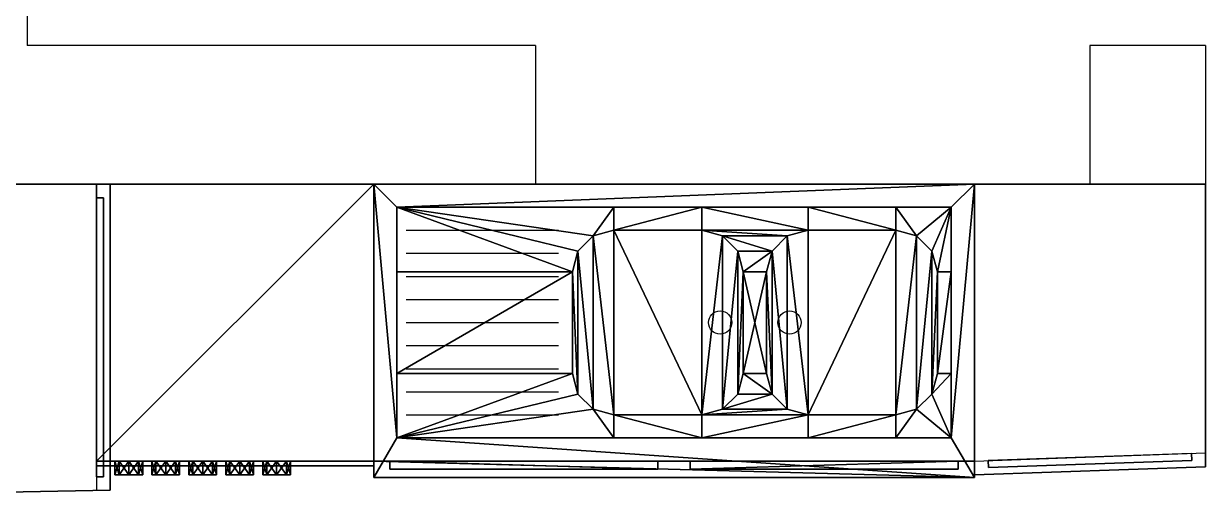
# Model space of a CAD drawing. Header units: metres. Extents: x -12 to 153, y -1 to 62.
# Drawn here: x -6.498 to -3.94, y 57.217 to 58.243 of the extents above; entities that cross this region are included whole.
import ezdxf

# ---------------------------------------------------------------- set-up
doc = ezdxf.new("R2010")
doc.units = ezdxf.units.M
doc.header["$LTSCALE"] = 0.018
for name, color, linetype in [('3DFLOOR', 3, 'Continuous'), ('3DKITBATH', 3, 'Continuous'), ('FLOOR', 3, 'Continuous'), ('LAYER-ON', 4, 'Continuous')]:
    doc.layers.add(name, color=color, linetype=linetype)

# ---------------------------------------------------------------- blocks, each defined once
blk = doc.blocks.new('cwcb390')
at = {"layer": '3DKITBATH', "color": 192}
for p, q in [((0.07, -0.1, 1.001), (0.4, -0.1, 1.001)), ((0.07, -0.15, 1.001), (0.4, -0.15, 1.001)), ((0.07, -0.2, 1.001), (0.4, -0.2, 1.001)), ((0.07, -0.25, 1.001), (0.4, -0.25, 1.001)), ((0.07, -0.3, 1.001), (0.4, -0.3, 1.001)), ((0.07, -0.35, 1.001), (0.4, -0.35, 1.001)), ((0.07, -0.4, 1.001), (0.4, -0.4, 1.001)), ((0.07, -0.45, 1.001), (0.4, -0.45, 1.001)), ((0.07, -0.5, 1.001), (0.4, -0.5, 1.001))]:
    blk.add_line(p, q, dxfattribs=at)
at = {"layer": '3DKITBATH', "color": 210}
for centre in [(0.7499, -0.3, 0.8023), (0.9001, -0.3, 0.8023)]:
    blk.add_circle(centre, 0.0252, dxfattribs=at)
at = {"layer": '3DKITBATH', "color": 239}
mesh = blk.add_polyface(dxfattribs=at)
corners = [(0, 0, 0.9647), (0, 0), (0, -0.6, 0.9647), (0, -0.6), (1.3, 0), (1.3, 0, 0.9647), (1.3, -0.6, 0.9647), (1.3, -0.6)]
mesh.append_faces([[corners[k] for k in face] for face in [(4, 1, 0, 0), (0, 5, 4, 4), (1, 3, 2, 2), (2, 0, 1, 1), (3, 7, 6, 6), (6, 2, 3, 3), (7, 4, 5, 5), (5, 6, 7, 7)]], dxfattribs={"vtx2": -1, "vtx3": -1, "color": 239})
at = {"layer": '3DKITBATH', "color": 225}
mesh = blk.add_polyface(dxfattribs=at)
corners = [(1.3, -0.6, 0.9647), (0, -0.6, 0.9647), (1.25, -0.55, 1), (1.25, -0.05, 1), (0.05, -0.05, 1), (0.05, -0.55, 1), (0, 0, 0.9647), (0, 0, 1), (1.3, 0, 0.9647), (1.3, 0, 1), (1.3, -0.6353, 1), (0, -0.6353, 1), (0, -0.6353, 0.9647), (1.3, -0.6353, 0.9647)]
mesh.append_faces([[corners[k] for k in face] for face in [(7, 4, 9, 9), (3, 9, 4, 4), (4, 7, 5, 5), (11, 5, 7, 7)]], dxfattribs={"vtx0": -1, "vtx1": -1, "vtx2": -1, "color": 225})
mesh.append_faces([[corners[k] for k in face] for face in [(8, 7, 9, 9)]], dxfattribs={"vtx0": -1, "vtx2": -1, "color": 225})
mesh.append_faces([[corners[k] for k in face] for face in [(9, 3, 2, 2), (2, 10, 9, 9), (5, 11, 10, 10), (10, 2, 5, 5)]], dxfattribs={"vtx0": -1, "vtx2": -1, "vtx3": -1, "color": 225})
mesh.append_faces([[corners[k] for k in face] for face in [(11, 7, 12, 12), (6, 12, 7, 7), (6, 7, 8, 8)]], dxfattribs={"vtx1": -1, "vtx2": -1, "color": 225})
mesh.append_faces([[corners[k] for k in face] for face in [(1, 12, 13, 13), (13, 0, 1, 1), (13, 8, 9, 9), (9, 10, 13, 13), (13, 10, 11, 11), (11, 12, 13, 13)]], dxfattribs={"vtx2": -1, "vtx3": -1, "color": 225})
at = {"layer": '3DKITBATH', "color": 192}
mesh = blk.add_polyface(dxfattribs=at)
corners = [(1.13, -0.05, 1), (1.13, -0.55, 1), (1.25, -0.05, 1), (1.25, -0.19, 1), (1.25, -0.55, 1), (1.25, -0.41, 1), (0.52, -0.55, 1), (0.05, -0.41, 1), (0.05, -0.55, 1), (0.52, -0.05, 1), (0.05, -0.05, 1), (0.05, -0.19, 1), (0.94, -0.55, 1), (0.71, -0.55, 1), (0.94, -0.05, 1), (0.71, -0.05, 1), (0.94, -0.5, 0.8), (0.94, -0.5, 1), (0.52, -0.5, 0.8), (0.52, -0.5, 1), (0.895, -0.4879, 0.8), (0.895, -0.4879, 1), (0.475, -0.4879, 0.8), (0.475, -0.4879, 1), (0.85, -0.41, 1), (0.8621, -0.455, 0.8), (0.85, -0.41, 0.8), (0.8621, -0.455, 1), (0.43, -0.41, 1), (0.4421, -0.455, 0.8), (0.43, -0.41, 0.8), (0.4421, -0.455, 1), (1.175, -0.4879, 1), (1.175, -0.4879, 0.8), (1.13, -0.5, 0.8), (1.13, -0.5, 1), (0.755, -0.4879, 1), (0.755, -0.4879, 0.8), (0.71, -0.5, 0.8), (0.71, -0.5, 1), (0.85, -0.19, 1), (0.85, -0.19, 0.8), (0.43, -0.19, 1), (0.43, -0.19, 0.8), (0.8621, -0.145, 1), (0.8621, -0.145, 0.8), (0.4421, -0.145, 1), (0.4421, -0.145, 0.8), (0.895, -0.1121, 1), (0.895, -0.1121, 0.8), (0.475, -0.1121, 1), (0.475, -0.1121, 0.8), (1.175, -0.1121, 1), (1.175, -0.1121, 0.8), (0.755, -0.1121, 1), (0.755, -0.1121, 0.8), (0.94, -0.1, 0.8), (1.13, -0.1, 1), (0.94, -0.1, 1), (1.13, -0.1, 0.8), (0.71, -0.1, 0.8), (0.71, -0.1, 1), (0.52, -0.1, 1), (0.52, -0.1, 0.8), (0.8, -0.19, 1), (0.7879, -0.145, 0.8), (0.8, -0.19, 0.8), (0.7879, -0.145, 1), (1.22, -0.19, 1), (1.2079, -0.145, 0.8), (1.22, -0.19, 0.8), (1.2079, -0.145, 1), (0.8, -0.41, 1), (0.8, -0.41, 0.8), (0.7879, -0.455, 0.8), (0.7879, -0.455, 1), (1.22, -0.41, 1), (1.22, -0.41, 0.8), (1.2079, -0.455, 0.8), (1.2079, -0.455, 1)]
mesh.append_faces([[corners[k] for k in face] for face in [(75, 27, 72, 72), (65, 74, 66, 66), (33, 53, 34, 34), (59, 34, 53, 53), (78, 69, 33, 33), (53, 33, 69, 69), (69, 78, 70, 70), (34, 59, 16, 16), (56, 16, 59, 59), (37, 55, 38, 38), (60, 38, 55, 55), (12, 17, 13, 13), (74, 65, 37, 37), (55, 37, 65, 65)]], dxfattribs={"vtx0": -1, "vtx1": -1, "vtx2": -1, "color": 192})
mesh.append_faces([[corners[k] for k in face] for face in [(39, 13, 17, 17), (15, 61, 58, 58)]], dxfattribs={"vtx0": -1, "vtx1": -1, "vtx2": -1, "vtx3": -1, "color": 192})
mesh.append_faces([[corners[k] for k in face] for face in [(44, 67, 64, 64), (25, 45, 41, 41), (45, 25, 20, 20), (20, 49, 45, 45), (49, 20, 16, 16), (16, 56, 49, 49), (29, 47, 43, 43), (47, 29, 22, 22), (22, 51, 47, 47), (51, 22, 18, 18), (18, 63, 51, 51), (63, 18, 38, 38), (38, 60, 63, 63), (58, 14, 15, 15)]], dxfattribs={"vtx0": -1, "vtx2": -1, "vtx3": -1, "color": 192})
mesh.append_faces([[corners[k] for k in face] for face in [(24, 72, 27, 27), (73, 66, 74, 74), (77, 70, 78, 78), (71, 52, 69, 69), (53, 69, 52, 52), (67, 54, 65, 65), (55, 65, 54, 54), (38, 18, 39, 39), (19, 39, 18, 18), (21, 17, 20, 20), (16, 20, 17, 17), (23, 19, 22, 22), (18, 22, 19, 19), (27, 21, 25, 25), (20, 25, 21, 21), (31, 23, 29, 29), (22, 29, 23, 23), (24, 27, 26, 26), (25, 26, 27, 27), (28, 31, 30, 30), (29, 30, 31, 31), (52, 57, 53, 53), (59, 53, 57, 57), (54, 61, 55, 55), (60, 55, 61, 61), (56, 59, 58, 58), (57, 58, 59, 59), (72, 64, 73, 73), (66, 73, 64, 64), (76, 68, 77, 77), (70, 77, 68, 68), (64, 67, 66, 66), (65, 66, 67, 67), (68, 71, 70, 70), (69, 70, 71, 71)]], dxfattribs={"vtx1": -1, "vtx2": -1, "color": 192})
mesh.append_faces([[corners[k] for k in face] for face in [(58, 57, 14, 14), (0, 14, 57, 57), (35, 17, 12, 12), (12, 1, 35, 35), (40, 64, 24, 24), (72, 24, 64, 64), (72, 24, 40, 40), (40, 64, 72, 72), (57, 52, 0, 0), (2, 0, 52, 52), (52, 71, 2, 2), (79, 32, 4, 4), (32, 35, 1, 1), (1, 4, 32, 32), (3, 2, 68, 68), (71, 68, 2, 2), (5, 3, 76, 76), (68, 76, 3, 3), (4, 5, 79, 79), (76, 79, 5, 5), (62, 61, 15, 15), (15, 9, 62, 62), (39, 19, 13, 13), (6, 13, 19, 19), (28, 42, 7, 7), (11, 7, 42, 42), (19, 23, 6, 6), (8, 6, 23, 23), (23, 31, 8, 8), (31, 28, 8, 8), (7, 8, 28, 28), (46, 50, 10, 10), (50, 62, 9, 9), (9, 10, 50, 50), (42, 46, 10, 10), (10, 11, 42, 42), (21, 27, 36, 36), (75, 36, 27, 27), (17, 21, 39, 39), (36, 39, 21, 21), (48, 58, 61, 61), (61, 54, 48, 48), (44, 48, 54, 54), (54, 67, 44, 44)]], dxfattribs={"vtx1": -1, "vtx2": -1, "vtx3": -1, "color": 192})
mesh.append_faces([[corners[k] for k in face] for face in [(64, 40, 44, 44), (41, 26, 25, 25), (43, 30, 29, 29), (32, 79, 78, 78), (78, 33, 32, 32), (36, 75, 74, 74), (74, 37, 36, 36), (40, 24, 26, 26), (26, 41, 40, 40), (42, 28, 30, 30), (30, 43, 42, 42), (34, 16, 17, 17), (17, 35, 34, 34), (35, 32, 33, 33), (33, 34, 35, 35), (39, 36, 37, 37), (37, 38, 39, 39), (44, 40, 41, 41), (41, 45, 44, 44), (46, 42, 43, 43), (43, 47, 46, 46), (48, 44, 45, 45), (45, 49, 48, 48), (50, 46, 47, 47), (47, 51, 50, 50), (58, 48, 49, 49), (49, 56, 58, 58), (62, 50, 51, 51), (51, 63, 62, 62), (63, 60, 61, 61), (61, 62, 63, 63), (75, 72, 73, 73), (73, 74, 75, 75), (79, 76, 77, 77), (77, 78, 79, 79)]], dxfattribs={"vtx2": -1, "vtx3": -1, "color": 192})
at = {"layer": '3DKITBATH', "color": 235}
mesh = blk.add_polyface(dxfattribs=at)
corners = [(0.0353, -0.6, 0.0706), (0.0353, -0.6176, 0.0706), (0.6147, -0.6176, 0.0706), (0.6147, -0.6, 0.0706), (0.0353, -0.6176, 0.6824), (0.6147, -0.6176, 0.6824), (0.6147, -0.6, 0.6824), (0.0353, -0.6, 0.6824)]
mesh.append_faces([[corners[k] for k in face] for face in [(5, 4, 2, 2), (1, 2, 4, 4), (1, 0, 2, 2), (3, 2, 0, 0), (4, 7, 1, 1), (0, 1, 7, 7)]], dxfattribs={"vtx1": -1, "vtx2": -1, "color": 235})
mesh.append_faces([[corners[k] for k in face] for face in [(6, 5, 2, 2), (2, 3, 6, 6), (7, 4, 5, 5), (5, 6, 7, 7)]], dxfattribs={"vtx2": -1, "vtx3": -1, "color": 235})
mesh = blk.add_polyface(dxfattribs=at)
corners = [(0.0353, -0.6, 0.7294), (0.0353, -0.6176, 0.7294), (0.0353, -0.6176, 0.9294), (0.0353, -0.6, 0.9294), (0.6147, -0.6176, 0.9294), (0.6147, -0.6176, 0.7294), (0.6147, -0.6, 0.7294), (0.6147, -0.6, 0.9294)]
mesh.append_faces([[corners[k] for k in face] for face in [(4, 2, 5, 5), (1, 5, 2, 2), (1, 0, 5, 5), (6, 5, 0, 0), (2, 3, 1, 1), (0, 1, 3, 3)]], dxfattribs={"vtx1": -1, "vtx2": -1, "color": 235})
mesh.append_faces([[corners[k] for k in face] for face in [(3, 2, 4, 4), (4, 7, 3, 3), (7, 4, 5, 5), (5, 6, 7, 7)]], dxfattribs={"vtx2": -1, "vtx3": -1, "color": 235})
mesh = blk.add_polyface(dxfattribs=at)
corners = [(1.2647, -0.6, 0.0706), (1.2647, -0.6176, 0.0706), (0.6853, -0.6176, 0.0706), (0.6853, -0.6, 0.0706), (1.2647, -0.6176, 0.6824), (0.6853, -0.6176, 0.6824), (0.6853, -0.6, 0.6824), (1.2647, -0.6, 0.6824)]
mesh.append_faces([[corners[k] for k in face] for face in [(5, 4, 2, 2), (1, 2, 4, 4), (1, 0, 2, 2), (3, 2, 0, 0), (4, 7, 1, 1), (0, 1, 7, 7)]], dxfattribs={"vtx1": -1, "vtx2": -1, "color": 235})
mesh.append_faces([[corners[k] for k in face] for face in [(6, 5, 2, 2), (2, 3, 6, 6), (7, 4, 5, 5), (5, 6, 7, 7)]], dxfattribs={"vtx2": -1, "vtx3": -1, "color": 235})
mesh = blk.add_polyface(dxfattribs=at)
corners = [(1.2647, -0.6, 0.7294), (1.2647, -0.6176, 0.7294), (1.2647, -0.6176, 0.9294), (1.2647, -0.6, 0.9294), (0.6853, -0.6176, 0.9294), (0.6853, -0.6176, 0.7294), (0.6853, -0.6, 0.7294), (0.6853, -0.6, 0.9294)]
mesh.append_faces([[corners[k] for k in face] for face in [(4, 2, 5, 5), (1, 5, 2, 2), (1, 0, 5, 5), (6, 5, 0, 0), (2, 3, 1, 1), (0, 1, 3, 3)]], dxfattribs={"vtx1": -1, "vtx2": -1, "color": 235})
mesh.append_faces([[corners[k] for k in face] for face in [(3, 2, 4, 4), (4, 7, 3, 3), (7, 4, 5, 5), (5, 6, 7, 7)]], dxfattribs={"vtx2": -1, "vtx3": -1, "color": 235})
blk = doc.blocks.new('cwki25')
at = {"layer": '3DKITBATH', "color": 239, "extrusion": (0, -1, -1.83772e-16)}
for p, q in [((0.0075, 0, 0.685), (0.5925, 0, 0.685)), ((0.0075, 0, 0.075), (0.0075, 0, 0.85)), ((0.5925, 0, 0.85), (0.5925, 0, 0.075))]:
    blk.add_line(p, q, dxfattribs=at)
at = {"layer": '3DKITBATH', "color": 235, "extrusion": (0, -1, -1.83772e-16)}
for p, q in [((0.075, 0, 0.275), (0.075, 0, 0.6)), ((0.075, 0, 0.6), (0.525, 0, 0.6)), ((0.525, 0, 0.275), (0.075, 0, 0.275)), ((0.525, 0, 0.6), (0.525, 0, 0.275)), ((0.465, -0.01, 0.7825), (0.555, -0.01, 0.7825))]:
    blk.add_line(p, q, dxfattribs=at)
at = {"layer": '3DKITBATH', "color": 192, "extrusion": (0, -1, -1.83772e-16)}
for p, q in [((0, -0.01, 0.05), (0.6, -0.01, 0.05)), ((0, -0.01, 0.025), (0.6, -0.01, 0.025))]:
    blk.add_line(p, q, dxfattribs=at)
at = {"layer": '3DKITBATH', "color": 192}
for points in [[(0, -0.01, 0.075), (0.6, -0.01, 0.075), (0.6, -0.01), (0, -0.01)], [(0.0075, -0.01, 0.725), (0.5925, -0.01, 0.725), (0.5925, -0.01, 0.71), (0.0075, -0.01, 0.71)], [(0.0075, -0.01, 0.185), (0.5925, -0.01, 0.185), (0.5925, -0.01, 0.17), (0.0075, -0.01, 0.17)]]:
    blk.add_3dface(points, dxfattribs=at)
at = {"layer": '3DKITBATH', "color": 235}
for points in [[(0.09, -0.01, 0.585), (0.51, -0.01, 0.585), (0.51, -0.01, 0.29), (0.09, -0.01, 0.29)], [(0.465, -0.01, 0.8125), (0.555, -0.01, 0.8125), (0.555, -0.01, 0.7625), (0.465, -0.01, 0.7625)]]:
    blk.add_3dface(points, dxfattribs=at)
at = {"layer": '3DKITBATH', "color": 239}
mesh = blk.add_polyface(dxfattribs=at)
corners = [(0, 0.6), (0.6, 0.6), (0, 0.6, 0.85), (0.6, 0.6, 0.85), (0, 0, 0.85), (0.6, 0), (0.6, 0, 0.85), (0, 0)]
mesh.append_faces([[corners[k] for k in face] for face in [(2, 0, 4, 4), (7, 4, 0, 0), (0, 2, 1, 1), (3, 1, 2, 2), (2, 4, 3, 3), (6, 3, 4, 4), (4, 7, 6, 6), (5, 6, 7, 7)]], dxfattribs={"vtx1": -1, "vtx2": -1, "color": 239})
mesh.append_faces([[corners[k] for k in face] for face in [(1, 3, 6, 6), (6, 5, 1, 1)]], dxfattribs={"vtx2": -1, "vtx3": -1, "color": 239})
at = {"layer": '3DKITBATH', "color": 192}
mesh = blk.add_polyface(dxfattribs=at)
corners = [(0.4112, 0, 0.7663), (0.4112, -0.03, 0.7663), (0.3312, 0, 0.7663), (0.3312, -0.03, 0.7663), (0.2512, 0, 0.7663), (0.2512, -0.03, 0.7663), (0.1712, 0, 0.7663), (0.1712, -0.03, 0.7663), (0.0912, 0, 0.7663), (0.0912, -0.03, 0.7663), (0.39, 0, 0.7575), (0.39, -0.03, 0.7575), (0.31, 0, 0.7575), (0.31, -0.03, 0.7575), (0.23, 0, 0.7575), (0.23, -0.03, 0.7575), (0.15, 0, 0.7575), (0.15, -0.03, 0.7575), (0.07, 0, 0.7575), (0.07, -0.03, 0.7575), (0.3688, 0, 0.7663), (0.3688, -0.03, 0.7663), (0.2888, 0, 0.7663), (0.2888, -0.03, 0.7663), (0.2088, 0, 0.7663), (0.2088, -0.03, 0.7663), (0.1288, 0, 0.7663), (0.1288, -0.03, 0.7663), (0.0488, 0, 0.7663), (0.0488, -0.03, 0.7663), (0.36, 0, 0.7875), (0.36, -0.03, 0.7875), (0.28, 0, 0.7875), (0.28, -0.03, 0.7875), (0.2, 0, 0.7875), (0.2, -0.03, 0.7875), (0.12, 0, 0.7875), (0.12, -0.03, 0.7875), (0.04, 0, 0.7875), (0.04, -0.03, 0.7875), (0.3688, 0, 0.8087), (0.3688, -0.03, 0.8087), (0.2888, 0, 0.8087), (0.2888, -0.03, 0.8087), (0.2088, 0, 0.8087), (0.2088, -0.03, 0.8087), (0.1288, 0, 0.8087), (0.1288, -0.03, 0.8087), (0.0488, 0, 0.8087), (0.0488, -0.03, 0.8087), (0.39, 0, 0.8175), (0.39, -0.03, 0.8175), (0.31, 0, 0.8175), (0.31, -0.03, 0.8175), (0.23, 0, 0.8175), (0.23, -0.03, 0.8175), (0.15, 0, 0.8175), (0.15, -0.03, 0.8175), (0.07, 0, 0.8175), (0.07, -0.03, 0.8175), (0.4112, 0, 0.8087), (0.4112, -0.03, 0.8087), (0.42, -0.03, 0.7875), (0.42, 0, 0.7875), (0.3312, 0, 0.8087), (0.3312, -0.03, 0.8087), (0.34, -0.03, 0.7875), (0.34, 0, 0.7875), (0.2512, 0, 0.8087), (0.2512, -0.03, 0.8087), (0.26, -0.03, 0.7875), (0.26, 0, 0.7875), (0.1712, 0, 0.8087), (0.1712, -0.03, 0.8087), (0.18, -0.03, 0.7875), (0.18, 0, 0.7875), (0.0912, 0, 0.8087), (0.0912, -0.03, 0.8087), (0.1, -0.03, 0.7875), (0.1, 0, 0.7875)]
mesh.append_faces([[corners[k] for k in face] for face in [(40, 60, 30, 30), (30, 60, 20, 20), (20, 60, 10, 10), (10, 60, 0, 0), (42, 64, 32, 32), (32, 64, 22, 22), (22, 64, 12, 12), (12, 64, 2, 2), (44, 68, 34, 34), (34, 68, 24, 24), (24, 68, 14, 14), (14, 68, 4, 4), (46, 72, 36, 36), (36, 72, 26, 26), (26, 72, 16, 16), (16, 72, 6, 6), (48, 76, 38, 38), (38, 76, 28, 28), (28, 76, 18, 18), (18, 76, 8, 8)]], dxfattribs={"vtx0": -1, "vtx1": -1, "vtx2": -1, "color": 192})
mesh.append_faces([[corners[k] for k in face] for face in [(61, 1, 62, 62), (65, 3, 66, 66), (69, 5, 70, 70), (73, 7, 74, 74), (77, 9, 78, 78), (0, 60, 63, 63), (2, 64, 67, 67), (4, 68, 71, 71), (6, 72, 75, 75), (8, 76, 79, 79)]], dxfattribs={"vtx0": -1, "vtx2": -1, "color": 192})
mesh.append_faces([[corners[k] for k in face] for face in [(61, 41, 31, 31), (61, 31, 21, 21), (61, 21, 11, 11), (61, 11, 1, 1), (65, 43, 33, 33), (65, 33, 23, 23), (65, 23, 13, 13), (65, 13, 3, 3), (69, 45, 35, 35), (69, 35, 25, 25), (69, 25, 15, 15), (69, 15, 5, 5), (73, 47, 37, 37), (73, 37, 27, 27), (73, 27, 17, 17), (73, 17, 7, 7), (77, 49, 39, 39), (77, 39, 29, 29), (77, 29, 19, 19), (77, 19, 9, 9)]], dxfattribs={"vtx0": -1, "vtx2": -1, "vtx3": -1, "color": 192})
mesh.append_faces([[corners[k] for k in face] for face in [(50, 60, 40, 40), (52, 64, 42, 42), (54, 68, 44, 44), (56, 72, 46, 46), (58, 76, 48, 48)]], dxfattribs={"vtx1": -1, "vtx2": -1, "color": 192})
mesh.append_faces([[corners[k] for k in face] for face in [(61, 51, 41, 41), (65, 53, 43, 43), (69, 55, 45, 45), (73, 57, 47, 47), (77, 59, 49, 49), (0, 63, 62, 62), (62, 1, 0, 0), (2, 67, 66, 66), (66, 3, 2, 2), (4, 71, 70, 70), (70, 5, 4, 4), (6, 75, 74, 74), (74, 7, 6, 6), (8, 79, 78, 78), (78, 9, 8, 8), (10, 0, 1, 1), (1, 11, 10, 10), (12, 2, 3, 3), (3, 13, 12, 12), (14, 4, 5, 5), (5, 15, 14, 14), (16, 6, 7, 7), (7, 17, 16, 16), (18, 8, 9, 9), (9, 19, 18, 18), (20, 10, 11, 11), (11, 21, 20, 20), (22, 12, 13, 13), (13, 23, 22, 22), (24, 14, 15, 15), (15, 25, 24, 24), (26, 16, 17, 17), (17, 27, 26, 26), (28, 18, 19, 19), (19, 29, 28, 28), (30, 20, 21, 21), (21, 31, 30, 30), (32, 22, 23, 23), (23, 33, 32, 32), (34, 24, 25, 25), (25, 35, 34, 34), (36, 26, 27, 27), (27, 37, 36, 36), (38, 28, 29, 29), (29, 39, 38, 38), (40, 30, 31, 31), (31, 41, 40, 40), (42, 32, 33, 33), (33, 43, 42, 42), (44, 34, 35, 35), (35, 45, 44, 44), (46, 36, 37, 37), (37, 47, 46, 46), (48, 38, 39, 39), (39, 49, 48, 48), (50, 40, 41, 41), (41, 51, 50, 50), (52, 42, 43, 43), (43, 53, 52, 52), (54, 44, 45, 45), (45, 55, 54, 54), (56, 46, 47, 47), (47, 57, 56, 56), (58, 48, 49, 49), (49, 59, 58, 58), (60, 50, 51, 51), (51, 61, 60, 60), (64, 52, 53, 53), (53, 65, 64, 64), (68, 54, 55, 55), (55, 69, 68, 68), (72, 56, 57, 57), (57, 73, 72, 72), (76, 58, 59, 59), (59, 77, 76, 76), (63, 60, 61, 61), (61, 62, 63, 63), (67, 64, 65, 65), (65, 66, 67, 67), (71, 68, 69, 69), (69, 70, 71, 71), (75, 72, 73, 73), (73, 74, 75, 75), (79, 76, 77, 77), (77, 78, 79, 79)]], dxfattribs={"vtx2": -1, "vtx3": -1, "color": 192})
blk = doc.blocks.new('*U107', base_point=(-7.1402, 57.2171))
at = {"layer": '3DFLOOR', "color": 239}
for p, q in [((-7.1402, 57.2171), (-7.1402, 57.8957)), ((-7.1402, 57.8957), (-6.3402, 57.8957)), ((-6.3402, 57.8957), (-6.3402, 57.2319)), ((-6.3402, 57.2319), (-7.1402, 57.2171))]:
    blk.add_line(p, q, dxfattribs=at)
at = {"layer": 'FLOOR'}
for p, q in [((-7.1402, 57.2171), (-7.1402, 57.8957)), ((-7.1402, 57.8957), (-6.3402, 57.8957)), ((-6.3402, 57.8957), (-6.3402, 57.2319)), ((-6.3402, 57.2319), (-7.1402, 57.2171))]:
    blk.add_line(p, q, dxfattribs=at)
at = {"layer": '3DFLOOR', "color": 239}
mesh = blk.add_polyface(dxfattribs=at)
corners = [(-7.1402, 57.2171, 0.82), (-7.1402, 57.8957, 0.82), (-6.3102, 57.8957, 0.82), (-6.3102, 57.2325, 0.82), (-7.1402, 57.2171, 0.85), (-7.1402, 57.8957, 0.85), (-6.3102, 57.8957, 0.85), (-6.3102, 57.2325, 0.85)]
mesh.append_faces([[corners[k] for k in face] for face in [(0, 1, 2, 3), (0, 4, 5, 1), (1, 5, 6, 2), (2, 6, 7, 3), (3, 7, 4, 0), (4, 5, 6, 7)]], dxfattribs={"color": 225})
mesh = blk.add_polyface(dxfattribs=at)
corners = [(-6.3402, 57.2619, 0.06), (-6.3402, 57.8657, 0.06), (-6.3402, 57.8657, 0.575), (-6.3402, 57.2619, 0.575), (-6.3252, 57.2619, 0.06), (-6.3252, 57.8657, 0.06), (-6.3252, 57.8657, 0.575), (-6.3252, 57.2619, 0.575)]
mesh.append_faces([[corners[k] for k in face] for face in [(0, 1, 5, 4), (1, 5, 6, 2), (2, 6, 7, 3), (3, 7, 4, 0), (4, 5, 6, 7)]], dxfattribs={"color": 235})
mesh = blk.add_polyface(dxfattribs=at)
corners = [(-6.3402, 57.2619, 0.615), (-6.3402, 57.8657, 0.615), (-6.3402, 57.8657, 0.79), (-6.3402, 57.2619, 0.79), (-6.3252, 57.2619, 0.615), (-6.3252, 57.8657, 0.615), (-6.3252, 57.8657, 0.79), (-6.3252, 57.2619, 0.79)]
mesh.append_faces([[corners[k] for k in face] for face in [(0, 1, 5, 4), (1, 5, 6, 2), (2, 6, 7, 3), (3, 7, 4, 0), (4, 5, 6, 7)]], dxfattribs={"color": 235})
blk = doc.blocks.new('*U108', base_point=(-3.9402, 57.8957))
at = {"layer": '3DFLOOR', "color": 239}
for p, q in [((-3.9402, 57.8957), (-4.4402, 57.8957)), ((-4.4402, 57.8957), (-4.4402, 57.2957)), ((-3.9402, 57.3132), (-3.9402, 57.8957)), ((-4.4402, 57.2957), (-3.9402, 57.3132))]:
    blk.add_line(p, q, dxfattribs=at)
at = {"layer": 'FLOOR'}
for p, q in [((-3.9402, 57.8957), (-4.4402, 57.8957)), ((-4.4402, 57.8957), (-4.4402, 57.2957)), ((-3.9402, 57.3132), (-3.9402, 57.8957)), ((-4.4402, 57.2957), (-3.9402, 57.3132))]:
    blk.add_line(p, q, dxfattribs=at)
at = {"layer": '3DFLOOR', "color": 239}
mesh = blk.add_polyface(dxfattribs=at)
corners = [(-3.9402, 57.8957, 0.82), (-4.4402, 57.8957, 0.82), (-4.4402, 57.2657, 0.82), (-3.9402, 57.2832, 0.82), (-3.9402, 57.8957, 0.85), (-4.4402, 57.8957, 0.85), (-4.4402, 57.2657, 0.85), (-3.9402, 57.2832, 0.85)]
mesh.append_faces([[corners[k] for k in face] for face in [(0, 1, 2, 3), (0, 4, 5, 1), (1, 5, 6, 2), (2, 6, 7, 3), (3, 7, 4, 0), (4, 5, 6, 7)]], dxfattribs={"color": 225})
mesh = blk.add_polyface(dxfattribs=at)
corners = [(-3.9702, 57.3122, 0.06), (-4.4102, 57.2968, 0.06), (-4.4102, 57.2968, 0.575), (-3.9702, 57.3122, 0.575), (-3.9696, 57.2972, 0.06), (-4.4097, 57.2818, 0.06), (-4.4097, 57.2818, 0.575), (-3.9696, 57.2972, 0.575)]
mesh.append_faces([[corners[k] for k in face] for face in [(0, 1, 5, 4), (1, 5, 6, 2), (2, 6, 7, 3), (3, 7, 4, 0), (4, 5, 6, 7)]], dxfattribs={"color": 235})
mesh = blk.add_polyface(dxfattribs=at)
corners = [(-3.9702, 57.3122, 0.615), (-4.4102, 57.2968, 0.615), (-4.4102, 57.2968, 0.79), (-3.9702, 57.3122, 0.79), (-3.9696, 57.2972, 0.615), (-4.4097, 57.2818, 0.615), (-4.4097, 57.2818, 0.79), (-3.9696, 57.2972, 0.79)]
mesh.append_faces([[corners[k] for k in face] for face in [(0, 1, 5, 4), (1, 5, 6, 2), (2, 6, 7, 3), (3, 7, 4, 0), (4, 5, 6, 7)]], dxfattribs={"color": 235})

msp = doc.modelspace()

# ---------------------------------------------------------------- linework, layer by layer
for p, q in [((-6.4902, 59.9957), (-6.4902, 58.1957)), ((-5.3902, 58.1957), (-6.4902, 58.1957)), ((-5.3902, 58.1957), (-5.3902, 57.8957)), ((-3.9402, 58.1957), (-4.1902, 58.1957)), ((-4.1902, 58.1957), (-4.1902, 57.8957)), ((-3.9402, 58.1957), (-3.9402, 57.8957)), ((-5.3902, 57.8957), (-7.1402, 57.8957)), ((-3.9402, 57.8957), (-4.1902, 57.8957))]:
    msp.add_line(p, q)

# ---------------------------------------------------------------- block references
at = {"layer": 'LAYER-ON'}
for name, p in [('*U107', (-7.1402, 57.2171)), ('cwki25', (-6.3402, 57.2957)), ('*U108', (-3.9402, 57.8957))]:
    msp.add_blockref(name, p, dxfattribs=at)
at = {"layer": 'LAYER-ON', "zscale": 0.85}
msp.add_blockref('cwcb390', (-5.7402, 57.8957), dxfattribs=at)

doc.saveas('drawing.dxf')
